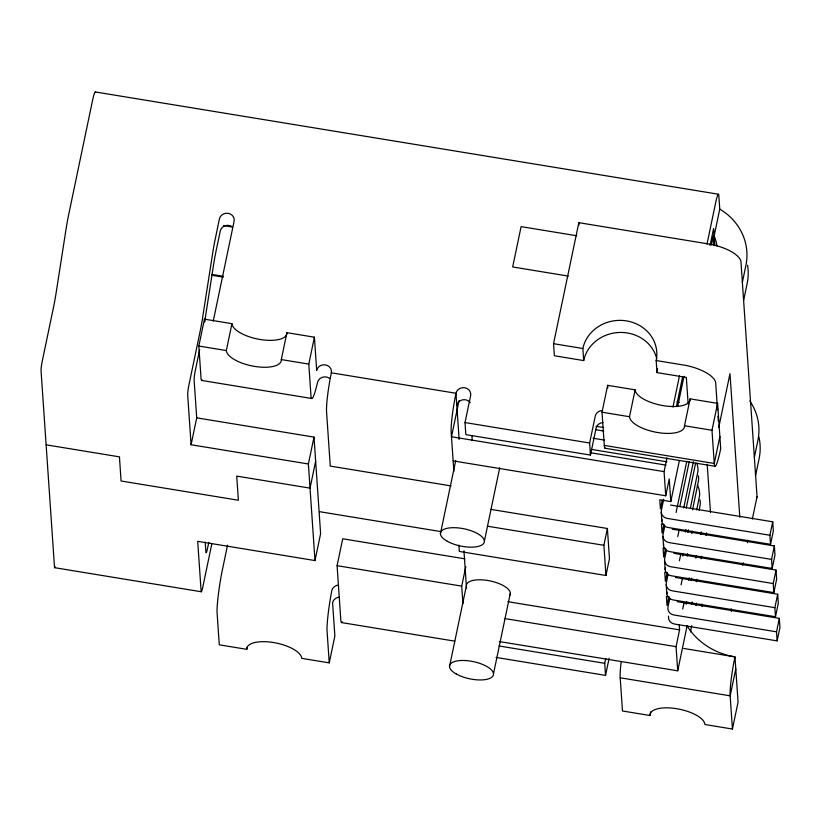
<?xml version="1.0" encoding="UTF-8"?>
<svg xmlns="http://www.w3.org/2000/svg" width="821" height="821" viewBox="0 0 821 821"><rect width="100%" height="100%" fill="white"/><g stroke="black" fill="none" stroke-linecap="round" stroke-linejoin="round"><path stroke-width="1.23" d="M204.675 321.853L213.511 265.162A30.223 3.048 -80.7 0 1 216.056 251.082L220.274 230.917A7.471 6.825 -3.9 0 1 232.487 226.904M202.489 380.082A35.857 3.623 -80.7 0 1 201.104 379.251L198.826 346.052L204.45 319.153L231.943 323.669A27.996 10.981 11.8 0 0 260.206 339.494A27.996 10.981 11.8 0 0 286.919 332.69L314.412 337.205L316.68 370.404A7.471 6.825 -3.9 0 1 325.414 364.883A7.471 6.825 -3.9 0 1 331.345 372.806A29.864 3.017 -80.7 0 0 326.553 411.773L330.268 466.092L451.119 485.919M199.667 349.602L195.326 370.384A7.471 0.749 -80.7 0 0 194.125 380.123L196.712 417.848L191.088 444.746L308.378 463.988L314.997 560.569L197.697 541.316L201.114 591.11A7.471 0.749 -80.7 0 0 202.725 587.405L211.869 543.625M213.244 321.134L234.108 221.249A7.471 6.825 -3.9 0 0 228.187 213.327A7.471 6.825 -3.9 0 0 219.443 218.848L215.235 239.014A30.223 3.048 -80.7 0 0 212.68 253.094L202.664 317.347A30.223 3.048 -80.7 0 1 200.119 331.417L188.881 385.203A7.471 0.749 -80.7 0 0 187.681 394.952L191.088 444.746M329.724 378.45A7.471 6.825 -3.9 0 0 317.511 382.473A35.857 3.623 -80.7 0 1 311.067 397.292L308.788 364.093L281.305 359.588A27.996 10.981 11.8 0 1 254.582 366.392A27.996 10.981 11.8 0 1 226.319 350.557L231.943 323.669M208.791 542.332L207.508 548.438A7.471 0.749 -80.7 0 1 205.897 552.143L205.209 542.086M227.54 545.195L221.803 572.658A35.857 3.623 -80.7 0 0 217.011 611.624L219.279 644.824L246.772 649.329A27.996 10.981 11.8 0 1 273.485 642.525A27.996 10.981 11.8 0 1 301.759 658.36L329.242 662.865L334.865 635.977L332.587 602.778A7.471 6.825 -3.9 0 1 339.381 597.175M281.305 359.588L286.919 332.69M246.772 649.329L247.285 646.886M308.788 364.093L314.412 337.205M308.378 463.988L314.002 437.1L196.712 417.848M315.654 461.238L310.03 488.136L236.725 476.108L238.377 500.246L121.087 481.003L119.435 456.856L46.13 444.828M314.997 560.569L320.611 533.671L314.002 437.1M342.47 621.795A29.864 3.017 -80.7 0 1 340.807 620.009L337.092 565.679L342.706 538.792L464.809 558.824M459.072 400.453L451.488 436.751L664.076 471.634L665.728 495.781L453.141 460.889M440.415 533.814L455.717 460.581M602.871 422.589A7.471 6.825 -3.9 0 0 596.077 428.182L590.463 455.08L465.835 434.627L465.014 422.558L470.628 395.66A7.471 6.825 -3.9 0 0 464.707 387.738A7.471 6.825 -3.9 0 0 455.963 393.259L331.345 372.806M462.921 603.825L461.71 586.132L465.794 566.572M449.508 666.601L466.359 585.927A22.403 8.785 11.8 0 1 490.609 581.032A22.403 8.785 11.8 0 1 509.759 595.369M484.4 541.029L499.702 467.806M656.749 358.654A37.335 34.133 -3.9 0 0 619.732 332.454A37.335 34.133 -3.9 0 0 583.69 360.573L554.37 355.76L553.539 343.691L578.826 222.676L710.77 244.33A32.789 12.869 11.8 0 1 740.922 261.211L757.044 496.613L752.344 519.067M493.493 673.825L510.344 593.142M590.463 455.08L589.632 443.012L595.256 416.114A7.471 6.825 -3.9 0 1 602.039 410.51M602.019 412.214L607.643 385.326L635.126 389.831A27.996 10.981 11.8 0 0 663.399 405.666A27.996 10.981 11.8 0 0 690.112 398.862L717.605 403.368L720.705 448.635A29.063 2.935 -80.7 0 1 714.26 463.465L604.297 445.413L602.019 412.214L629.512 416.729A27.996 10.981 11.8 0 0 657.775 432.554A27.996 10.981 11.8 0 0 684.488 425.75L711.981 430.266L714.26 463.465L719.873 436.567M629.512 416.729L635.126 389.831M458.908 545.144L459.339 551.425L605.949 575.49L603.887 545.308L607.396 528.498L491.112 509.42M605.949 575.49L609.459 558.68L607.396 528.498M496.028 657.416L605.539 675.385L604.718 663.317L605.734 658.421M605.539 675.385L609.12 658.278M672.974 407.031L679.501 375.782M706.984 244.196L715.614 202.92A14.932 1.509 -80.7 0 1 718.837 195.511L719.76 209.088L714.147 235.986A49.465 45.227 -3.9 0 1 716.99 246.095M676.412 406.6L682.672 376.613M710.052 245.551L713.623 228.443L714.804 245.643M664.076 471.634L666.96 457.841M677.694 406.436L683.985 376.336M711.438 244.956L713.233 236.325L713.849 245.263M662.229 500.163L660.412 508.856L659.797 499.804L670.788 501.61L679.378 460.519M663.696 499.25L661.357 510.488A7.471 6.825 -3.9 0 0 667.278 518.41L769.913 535.261L770.529 544.313L667.904 527.472A7.471 6.825 -3.9 0 1 661.972 519.539M665.728 495.781L669.238 478.971L670.788 501.61M684.488 425.75L690.112 398.862M664.836 525.892L663.009 534.635A7.471 6.825 -3.9 0 0 668.93 542.558L771.566 559.399L772.181 568.45L669.556 551.609A7.471 6.825 -3.9 0 1 663.625 543.687M665.533 548.459L663.717 557.141L663.101 548.089L665.544 548.49M666.488 550.039L664.661 558.773A7.471 6.825 -3.9 0 0 670.583 566.706L773.218 583.546L773.834 592.598L671.209 575.757A7.471 6.825 -3.9 0 1 665.277 567.824M676.104 512.458L686.808 461.248M679.86 506.485L689.25 461.566M668.14 574.177L666.313 582.92A7.471 6.825 -3.9 0 0 672.235 590.843L774.87 607.684L775.486 616.745L672.861 599.894A7.471 6.825 -3.9 0 1 666.929 591.972M677.756 536.595L679.07 530.315M683.76 507.85L693.406 461.679M686.212 508.168L695.592 463.239M669.792 598.324L667.966 607.058A7.471 6.825 -3.9 0 0 673.887 614.991L776.522 631.831L777.138 640.883L674.513 624.042A7.471 6.825 -3.9 0 1 668.581 616.119M679.408 560.743L680.722 554.462M685.422 531.998L685.935 529.494M690.369 508.281L697.973 471.121A22.434 20.515 -3.9 0 0 696.772 463.198M682.908 556.022L683.431 553.528M687.865 532.316L688.388 529.812M692.555 509.851L698.589 480.172A22.434 20.515 -3.9 0 0 698.343 475.708M621.21 661.5A29.063 2.935 -80.7 0 0 620.204 677.797L622.472 710.986L649.965 715.502L650.735 711.838M742.369 282.342L745.879 265.532A60.672 55.469 -3.9 0 0 719.76 209.088M711.981 430.266L717.605 403.368M681.061 584.88L682.374 578.6M687.074 556.135L687.588 553.641M691.764 533.671L692.288 531.177M696.721 509.964L699.625 495.258A22.434 20.515 -3.9 0 0 697.286 484.883M699.164 510.282L700.241 504.32A22.434 20.515 -3.9 0 0 699.995 499.856M743.61 300.445L747.12 283.635A60.672 55.469 -3.9 0 0 747.582 265.234M718.744 427.495L729.982 373.709L739.813 517.302M682.713 609.028L684.026 602.747M688.727 580.283L689.24 577.789M499.291 641.54L677.715 670.819L676.063 646.671L679.572 629.871L679.224 624.843M686.212 604.307L686.736 601.814M691.169 580.601L691.693 578.107M695.859 558.136L696.382 555.643M700.816 534.42L701.339 531.926M677.715 670.819L687.146 625.674M691.6 604.359L692.124 601.855M696.311 581.791L696.834 579.287M701.165 558.793L701.688 556.289M706.009 535.395L706.532 532.891M690.44 631.913L691.754 625.664M695.931 605.662L696.454 603.168M754.355 457.379L757.865 440.569A60.672 55.469 -3.9 0 0 749.83 400.956M755.597 475.482L759.107 458.672A60.672 55.469 -3.9 0 0 758.943 437.07M742.707 565.228L743.231 562.734M747.397 542.773L747.921 540.28M735.78 668.951L730.167 695.839L732.435 729.038L704.941 724.522A27.996 10.981 11.8 0 0 676.678 708.697A27.996 10.981 11.8 0 0 649.965 715.502M769.913 535.261L772.715 521.807L670.572 505.048M770.529 544.313L773.341 530.869L772.715 521.807M732.435 729.038L738.058 702.14L734.959 656.872A69.98 63.976 -3.9 0 1 688.049 627.336M771.566 559.399L774.367 545.955L672.225 529.186M772.181 568.45L774.993 555.006L774.367 545.955M773.218 583.546L776.03 570.102L673.877 553.333M773.834 592.598L776.645 579.154L776.03 570.102M774.87 607.684L777.682 594.24L675.529 577.481M775.486 616.745L778.298 603.291L777.682 594.24M776.522 631.831L779.334 618.387L677.181 601.619M777.138 640.883L779.95 627.439L779.334 618.387M95.349 91.962L718.457 194.228M576.722 235.76L521.109 226.627L512.673 266.969L568.286 276.092M223.538 225.59L232.384 227.048M211.89 274.409L223.261 276.277M211.962 275.281L223.343 277.149M553.539 343.691L582.859 348.504A37.335 34.133 -3.9 0 1 626.536 320.898A37.335 34.133 -3.9 0 1 656.174 360.532L656.995 372.601L686.325 377.414L688.131 403.819M656.174 360.532L685.494 365.345A32.789 12.869 11.8 0 1 715.645 382.227L717.533 409.895M198.826 346.052L226.319 350.557M596.067 426.294L603.62 427.536M596.2 429.794L603.784 431.035M593.029 438.229L604.4 440.097M465.014 422.558L589.632 443.012M201.668 380.441L311.631 398.483M604.995 448.245L714.958 466.287M591.438 449.405L666.929 461.792M590.278 452.689L666.057 465.127M487.602 526.23L603.887 545.308M319.554 511.678L440.969 531.608M337.092 565.679L461.71 586.132M507.901 601.69L679.572 629.871M504.392 618.5L676.063 646.671M683.636 648.457L734.959 656.872A29.063 2.935 -80.7 0 0 730.167 695.839L620.204 677.797M54.679 567.691L201.299 591.756M498.973 645.963L604.718 663.317M341.546 622.575L454.844 641.17M676.976 401.797L679.336 402.331M717.965 416.185L718.313 421.214M731.152 608.823L731.326 611.337M707.179 464.204L710.483 512.489M701.832 604.01L702.006 606.524M661.244 512.273L661.859 521.325M662.896 536.411L663.512 545.462M664.548 560.558L665.164 569.61M666.2 584.696L666.816 593.757M607.643 385.326L607.817 387.881M578.826 222.676L578.99 225.087M582.859 348.504L583.69 360.573M471.911 435.53L472.26 440.641M459.124 439.44L455.963 393.259A29.864 3.017 -80.7 0 0 451.17 432.226L453.859 471.387M463.957 550.891L466.513 588.185M329.242 662.865L326.974 629.666A35.857 3.623 -80.7 0 1 331.766 590.71A7.471 6.825 -3.9 0 1 338.55 585.106M204.45 319.153L204.624 321.709M657.549 368.803A37.335 34.133 -3.9 0 1 656.995 372.601M605.416 448.143A29.063 2.935 -80.7 0 1 604.297 445.413M95.636 92.578A14.932 1.509 -80.7 0 0 92.496 100.665L68.615 214.958A30.223 3.048 -80.7 0 0 66.07 229.028L56.054 293.282A30.223 3.048 -80.7 0 1 53.498 307.362L42.261 361.148A7.471 0.749 -80.7 0 0 41.06 370.887L54.494 567.054A7.471 0.749 -80.7 0 0 55.212 566.818M456.794 405.328A7.471 6.825 -3.9 0 1 462.613 399.858A7.471 6.825 -3.9 0 1 470.3 402.629M757.044 496.613A32.789 12.869 11.8 0 1 756.603 498.049M663.881 524.311L662.065 533.003L661.449 523.942L663.891 524.342M667.186 572.596L665.369 581.289L664.753 572.237L667.196 572.637M668.838 596.744L667.021 605.426L666.406 596.374L668.848 596.775M447.291 541.275A22.403 8.785 11.8 0 0 483.805 543.256A22.403 8.785 11.8 0 0 456.117 527.749A22.403 8.785 11.8 0 0 447.291 541.275M456.384 674.062A22.403 8.785 11.8 0 0 492.898 676.042A22.403 8.785 11.8 0 0 465.209 660.536A22.403 8.785 11.8 0 0 456.384 674.062"/></g></svg>
